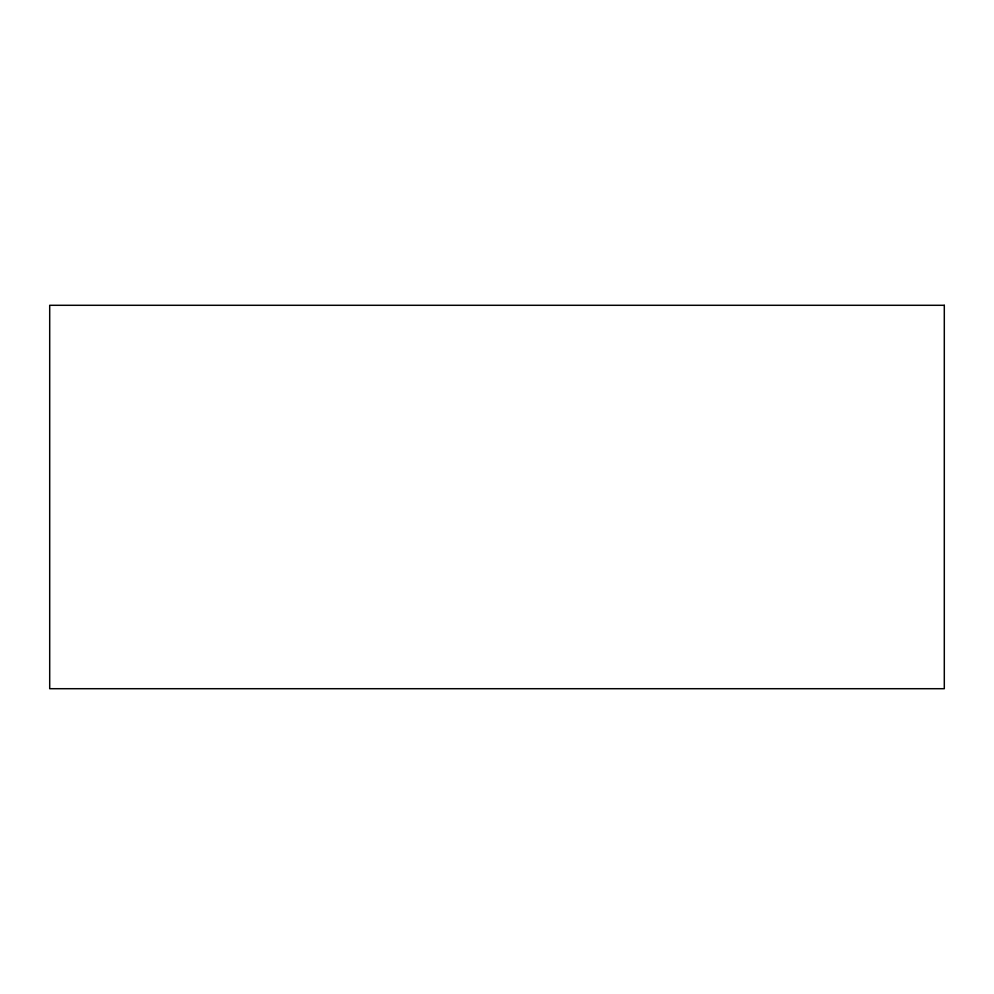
<?xml version="1.0" encoding="UTF-8"?>
<svg xmlns="http://www.w3.org/2000/svg" width="994" height="994" viewBox="0 0 994 994"><rect width="100%" height="100%" fill="white"/><g stroke="black" fill="none" stroke-linecap="round" stroke-linejoin="round"><path stroke-width="1.49" d="M944.3 305.295L49.7 305.295L49.7 688.705L944.3 688.705L944.3 305.295"/></g></svg>
